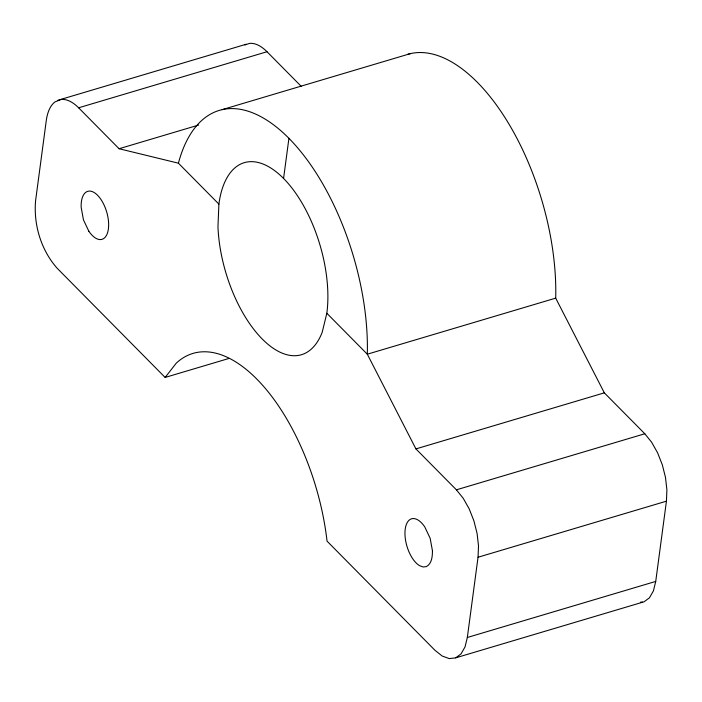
<?xml version="1.0" encoding="UTF-8"?>
<svg xmlns="http://www.w3.org/2000/svg" width="702" height="702" viewBox="0 0 702 702"><rect width="100%" height="100%" fill="white"/><g stroke="black" fill="none" stroke-linecap="round" stroke-linejoin="round"><path stroke-width="1.05" d="M178.413 163.189L218.892 204.115L217.962 226.746A100.193 49.061 73.4 0 0 262.153 338.934A100.193 49.061 73.4 0 0 322.227 332.178L326.834 313.267A100.193 49.061 73.4 0 0 283.573 178.448L288.926 138.329A177.422 86.872 73.4 0 0 178.413 163.189L119.086 148.727L78.615 107.801A50.096 24.526 73.4 0 0 61.074 99.482L55.107 101.851A50.096 24.526 73.4 0 0 46.271 120.63L35.565 200.877C33.512 224.938 41.093 250.131 57.195 268.287L165.137 377.439L228.984 358.441M165.137 377.439L176.255 363.171A162.811 79.721 73.4 0 1 265.303 388.364A162.811 79.721 73.4 0 1 327.053 541.163L434.994 650.315L442.163 656.01L449.201 658.59L455.642 657.862L461.038 653.887L465.031 646.937L467.33 637.486L478.036 557.239L478.51 545.928L477.106 533.529L473.92 520.875L469.182 508.853L463.206 498.262L456.405 489.829L415.926 448.903L367.313 354.203A177.422 86.872 73.4 0 0 288.926 138.329M455.642 657.862L644.041 601.798L649.438 597.823L653.422 590.873L655.729 581.423L666.435 501.175L666.9 489.864L665.496 477.457L662.319 464.812L657.581 452.79L651.605 442.199L644.805 433.766L604.325 392.839L555.703 298.139A177.422 86.872 73.4 0 0 507.748 122.043A177.422 86.872 73.4 0 0 407.441 54.405M244.937 44.981L249.473 43.41A50.096 24.526 73.4 0 1 267.006 51.737L301.377 86.486M57.959 100.254L246.358 44.191M78.615 107.801L267.006 51.737M222.157 109.644L410.556 53.58M119.086 148.727L198.631 125.061M555.703 298.139L367.313 354.203L326.834 313.267M415.926 448.903L604.325 392.839M456.405 489.829L644.805 433.766M478.036 557.239L666.435 501.175M467.33 637.486L655.729 581.423M640.417 602.202L642.304 601.991M218.892 204.115A100.193 49.061 73.4 0 1 283.573 178.448M432.441 550.772C432.432 556.423 431.932 563.583 426.36 566.619L423.148 566.979L419.62 565.698A25.044 12.267 73.4 0 1 405.221 529.141A25.044 12.267 73.4 0 1 424.789 526.939L430.15 538.25L432.441 550.772M88.812 231.177L83.459 219.866L81.169 207.344A25.044 12.267 73.4 0 1 96.385 194.156A25.044 12.267 73.4 0 1 108.099 230.668A25.044 12.267 73.4 0 1 88.812 231.177"/></g></svg>
